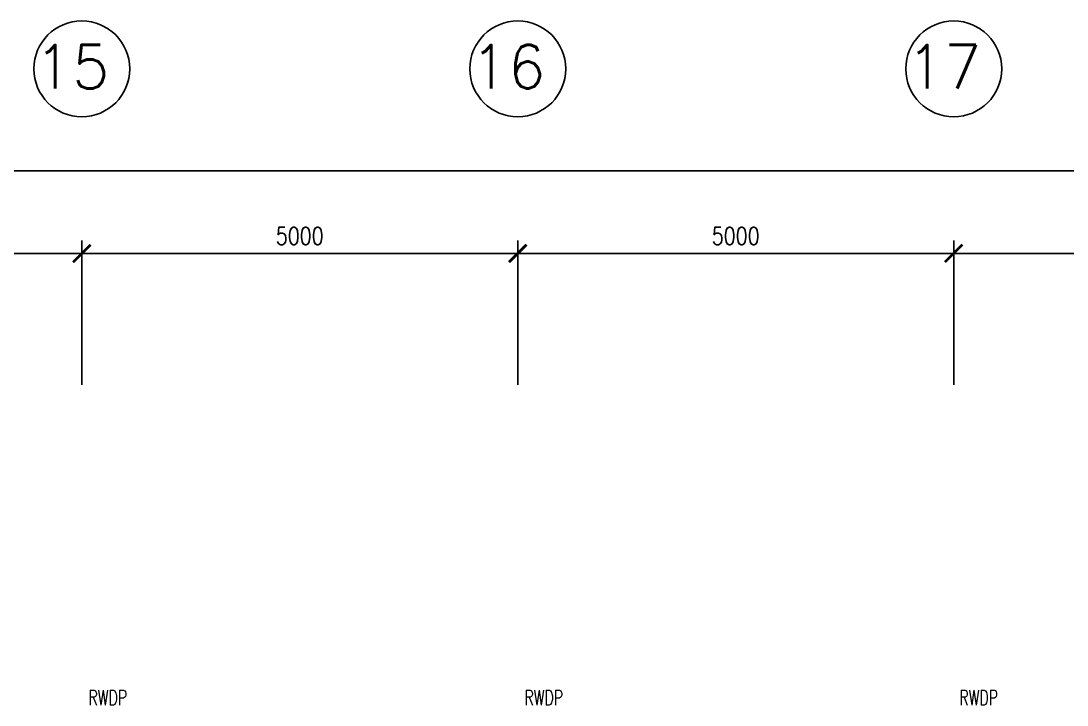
# Model space of a CAD drawing. Extents: x 2687779 to 2997471, y -863049 to -631414.
# Drawn here: x 2945306 to 2957304, y -784085 to -776235 of the extents above; entities that cross this region are included whole.
import ezdxf

# ---------------------------------------------------------------- set-up
doc = ezdxf.new("R2010")
doc.units = 0
doc.header["$LTSCALE"] = 10
doc.header["$MEASUREMENT"] = 0
doc.header["$PDMODE"] = 34
doc.layers.get('0').update_dxf_attribs({"linetype": 'CONTINUOUS'})
doc.layers.get('DEFPOINTS').update_dxf_attribs({"linetype": 'CONTINUOUS'})
for name, color, linetype in [('DIM', 7, 'CONTINUOUS'), ('GRID-T', 7, 'CONTINUOUS'), ('RWDP', 145, 'CONTINUOUS')]:
    doc.layers.add(name, color=color, linetype=linetype)
doc.styles.add('ROMANS', font='romans.shx', dxfattribs={"width": 0.8, "height": 100})
doc.styles.get("Standard").update_dxf_attribs({"font": 'ROMANS.SHX'})
doc.dimstyles.new('STANDARD$0', dxfattribs={"dimscale": 0, "dimtxt": 8, "dimasz": 6, "dimexe": 1, "dimexo": 1, "dimgap": 3, "dimtad": 1, "dimdec": 0, "dimlfac": -1, "dimrnd": 1, "dimzin": 0, "dimdsep": 46, "dimtxsty": 'Standard', "dimcen": 0, "dimclrd": 5, "dimclre": 250, "dimadec": 0, "dimazin": 0, "dimtfac": 1, "dimtdec": 4, "dimtofl": 0, "dimtmove": 0, "dimatfit": 3, "dimfxl": 1, "dimtolj": 1, "dimtzin": 0, "dimarcsym": 0})

# ---------------------------------------------------------------- blocks, each defined once
blk = doc.blocks.new('_ARCHTICK')
at = {"color": 0, "linetype": 'ByBlock', "const_width": 0.15}
blk.add_lwpolyline([(-0.5, -0.5), (0.5, 0.5)], dxfattribs=at)
blk = doc.blocks.new('*D73')
at = {"layer": 'DEFPOINTS', "color": 0, "transparency": 16777216}
for p in [(2951004, -778903), (2946004, -780559), (2951004, -780559)]:
    blk.add_point(p, dxfattribs=at)
at = {"layer": 'DIM', "color": 7, "lineweight": -2, "transparency": 16777216}
for p, q in [((2946004, -780409), (2946004, -778753)), ((2951004, -780409), (2951004, -778753)), ((2945854, -778903), (2951154, -778903))]:
    blk.add_line(p, q, dxfattribs=at)
at = {"layer": 'DIM', "color": 7, "lineweight": -2, "transparency": 16777216, "xscale": 200, "yscale": 200, "zscale": 200, "rotation": 180}
blk.add_blockref('_ARCHTICK', (2946004, -778903), dxfattribs=at)
at = {"layer": 'DIM', "color": 7, "lineweight": -2, "transparency": 16777216, "xscale": 200, "yscale": 200, "zscale": 200}
blk.add_blockref('_ARCHTICK', (2951004, -778903), dxfattribs=at)
at = {"layer": 'DIM', "color": 7, "transparency": 16777216, "insert": (2948504, -778703), "char_height": 200, "attachment_point": 5, "style": 'ROMANS'}
blk.add_mtext('\\A1;5000', dxfattribs=at)
blk = doc.blocks.new('*D74')
at = {"layer": 'DEFPOINTS', "color": 0, "transparency": 16777216}
for p in [(2956004, -778903), (2951004, -780559), (2956004, -780559)]:
    blk.add_point(p, dxfattribs=at)
at = {"layer": 'DIM', "color": 7, "lineweight": -2, "transparency": 16777216}
for p, q in [((2951004, -780409), (2951004, -778753)), ((2956004, -780409), (2956004, -778753)), ((2950854, -778903), (2956154, -778903))]:
    blk.add_line(p, q, dxfattribs=at)
at = {"layer": 'DIM', "color": 7, "lineweight": -2, "transparency": 16777216, "xscale": 200, "yscale": 200, "zscale": 200, "rotation": 180}
blk.add_blockref('_ARCHTICK', (2951004, -778903), dxfattribs=at)
at = {"layer": 'DIM', "color": 7, "lineweight": -2, "transparency": 16777216, "xscale": 200, "yscale": 200, "zscale": 200}
blk.add_blockref('_ARCHTICK', (2956004, -778903), dxfattribs=at)
at = {"layer": 'DIM', "color": 7, "transparency": 16777216, "insert": (2953504, -778703), "char_height": 200, "attachment_point": 5, "style": 'ROMANS'}
blk.add_mtext('\\A1;5000', dxfattribs=at)
blk = doc.blocks.new('*D75')
at = {"layer": 'DEFPOINTS', "color": 0, "transparency": 16777216}
for p in [(2961004, -778903), (2956004, -780559), (2961004, -780559)]:
    blk.add_point(p, dxfattribs=at)
at = {"layer": 'DIM', "color": 7, "lineweight": -2, "transparency": 16777216}
for p, q in [((2956004, -780409), (2956004, -778753)), ((2961004, -780409), (2961004, -778753)), ((2955854, -778903), (2961154, -778903))]:
    blk.add_line(p, q, dxfattribs=at)
at = {"layer": 'DIM', "color": 7, "lineweight": -2, "transparency": 16777216, "xscale": 200, "yscale": 200, "zscale": 200, "rotation": 180}
blk.add_blockref('_ARCHTICK', (2956004, -778903), dxfattribs=at)
at = {"layer": 'DIM', "color": 7, "lineweight": -2, "transparency": 16777216, "xscale": 200, "yscale": 200, "zscale": 200}
blk.add_blockref('_ARCHTICK', (2961004, -778903), dxfattribs=at)
at = {"layer": 'DIM', "color": 7, "transparency": 16777216, "insert": (2958504, -778703), "char_height": 200, "attachment_point": 5, "style": 'ROMANS'}
blk.add_mtext('\\A1;5000', dxfattribs=at)
blk = doc.blocks.new('*D79')
at = {"layer": 'DEFPOINTS', "color": 0, "transparency": 16777216}
for p in [(2940004, -777957), (2940004, -780559), (2976004, -780559)]:
    blk.add_point(p, dxfattribs=at)
at = {"layer": 'DIM', "color": 7, "lineweight": -2, "transparency": 16777216}
for p, q in [((2940004, -780409), (2940004, -777807)), ((2976004, -780409), (2976004, -777807)), ((2976154, -777957), (2939854, -777957))]:
    blk.add_line(p, q, dxfattribs=at)
at = {"layer": 'DIM', "color": 7, "lineweight": -2, "transparency": 16777216, "xscale": 200, "yscale": 200, "zscale": 200}
for p, rotation in [((2940004, -777957), 180.0000000117509), ((2976004, -777957), 1.175084030080598e-08)]:
    blk.add_blockref('_ARCHTICK', p, dxfattribs=dict(at, rotation=rotation))
at = {"layer": 'DIM', "color": 7, "transparency": 16777216, "insert": (2958004, -777757), "char_height": 200, "attachment_point": 5, "rotation": 0, "style": 'ROMANS'}
blk.add_mtext('\\A1;36000', dxfattribs=at)
blk = doc.blocks.new('*D91')
at = {"layer": 'DEFPOINTS', "color": 0, "transparency": 16777216}
for p in [(2940004, -778903), (2940004, -780559), (2946004, -780559)]:
    blk.add_point(p, dxfattribs=at)
at = {"layer": 'DIM', "color": 7, "lineweight": -2, "transparency": 16777216}
for p, q in [((2940004, -780409), (2940004, -778753)), ((2946004, -780409), (2946004, -778753)), ((2946154, -778903), (2939854, -778903))]:
    blk.add_line(p, q, dxfattribs=at)
at = {"layer": 'DIM', "color": 7, "lineweight": -2, "transparency": 16777216, "xscale": 200, "yscale": 200, "zscale": 200}
for p, rotation in [((2940004, -778903), 179.9999999882517), ((2946004, -778903), 359.9999999882517)]:
    blk.add_blockref('_ARCHTICK', p, dxfattribs=dict(at, rotation=rotation))
at = {"layer": 'DIM', "color": 7, "transparency": 16777216, "insert": (2943004, -778703), "char_height": 200, "attachment_point": 5, "rotation": 360, "style": 'ROMANS'}
blk.add_mtext('\\A1;6000', dxfattribs=at)

msp = doc.modelspace()

# ---------------------------------------------------------------- linework, layer by layer
at = {"layer": 'GRID-T', "color": 7}
for centre in [(2946004.5, -776785), (2951004.5, -776785), (2956004.5, -776785)]:
    msp.add_circle(centre, 550, dxfattribs=at)

# ---------------------------------------------------------------- texts
at = {"layer": 'GRID-T', "color": 3, "linetype": 'Continuous', "style": 'ROMANS'}
msp.add_text('15', height=500, dxfattribs=at).set_placement((2945464.3, -777010.7))
at = {"layer": 'GRID-T', "color": 3, "style": 'ROMANS'}
for s, p in [('16', (2950464.3, -777010.7)), ('17', (2955464.3, -777010.7))]:
    msp.add_text(s, height=500, dxfattribs=at).set_placement(p)
at = {"layer": 'RWDP', "color": 142, "style": 'ROMANS', "width": 0.7}
for p in [(2946080.5, -784085.4), (2951080.5, -784085.4), (2956068, -784085.4)]:
    msp.add_text('RWDP', height=170, dxfattribs=at).set_placement(p)

# ---------------------------------------------------------------- dimensions: what is measured, and where the dimension line sits
at = {"layer": 'DIM'}
for p1, p2, distance, picture, middle in [((2976004.5, -780558.6), (2940004.5, -780558.6), -2601.2, '*D79', (2958004.5, -777757.4)), ((2946004.5, -780558.6), (2940004.5, -780558.6), -1655.5, '*D91', (2943004.5, -778703.1)), ((2946004.5, -780558.6), (2951004.5, -780558.6), 1655.5, '*D73', (2948504.5, -778703.1)), ((2951004.5, -780558.6), (2956004.5, -780558.6), 1655.5, '*D74', (2953504.5, -778703.1)), ((2956004.5, -780558.6), (2961004.5, -780558.6), 1655.5, '*D75', (2958504.5, -778703.1))]:
    dim = msp.add_aligned_dim(p1=p1, p2=p2, distance=distance, dimstyle='STANDARD$0', override={"dimscale": 100, "dimtxt": 2, "dimasz": 2, "dimexe": 1.5, "dimexo": 1.5, "dimgap": 1, "dimtxsty": 'ROMANS', "dimblk": 'ARCHTICK', "dimdle": 1.5, "dimclrd": 7, "dimclre": 7, "dimclrt": 7, "dimtdec": 0, "dimtmove": 2}, dxfattribs=at)
    dim.commit()
    dim.dimension.update_dxf_attribs({"geometry": picture, "text_midpoint": middle})

doc.saveas('drawing.dxf')
